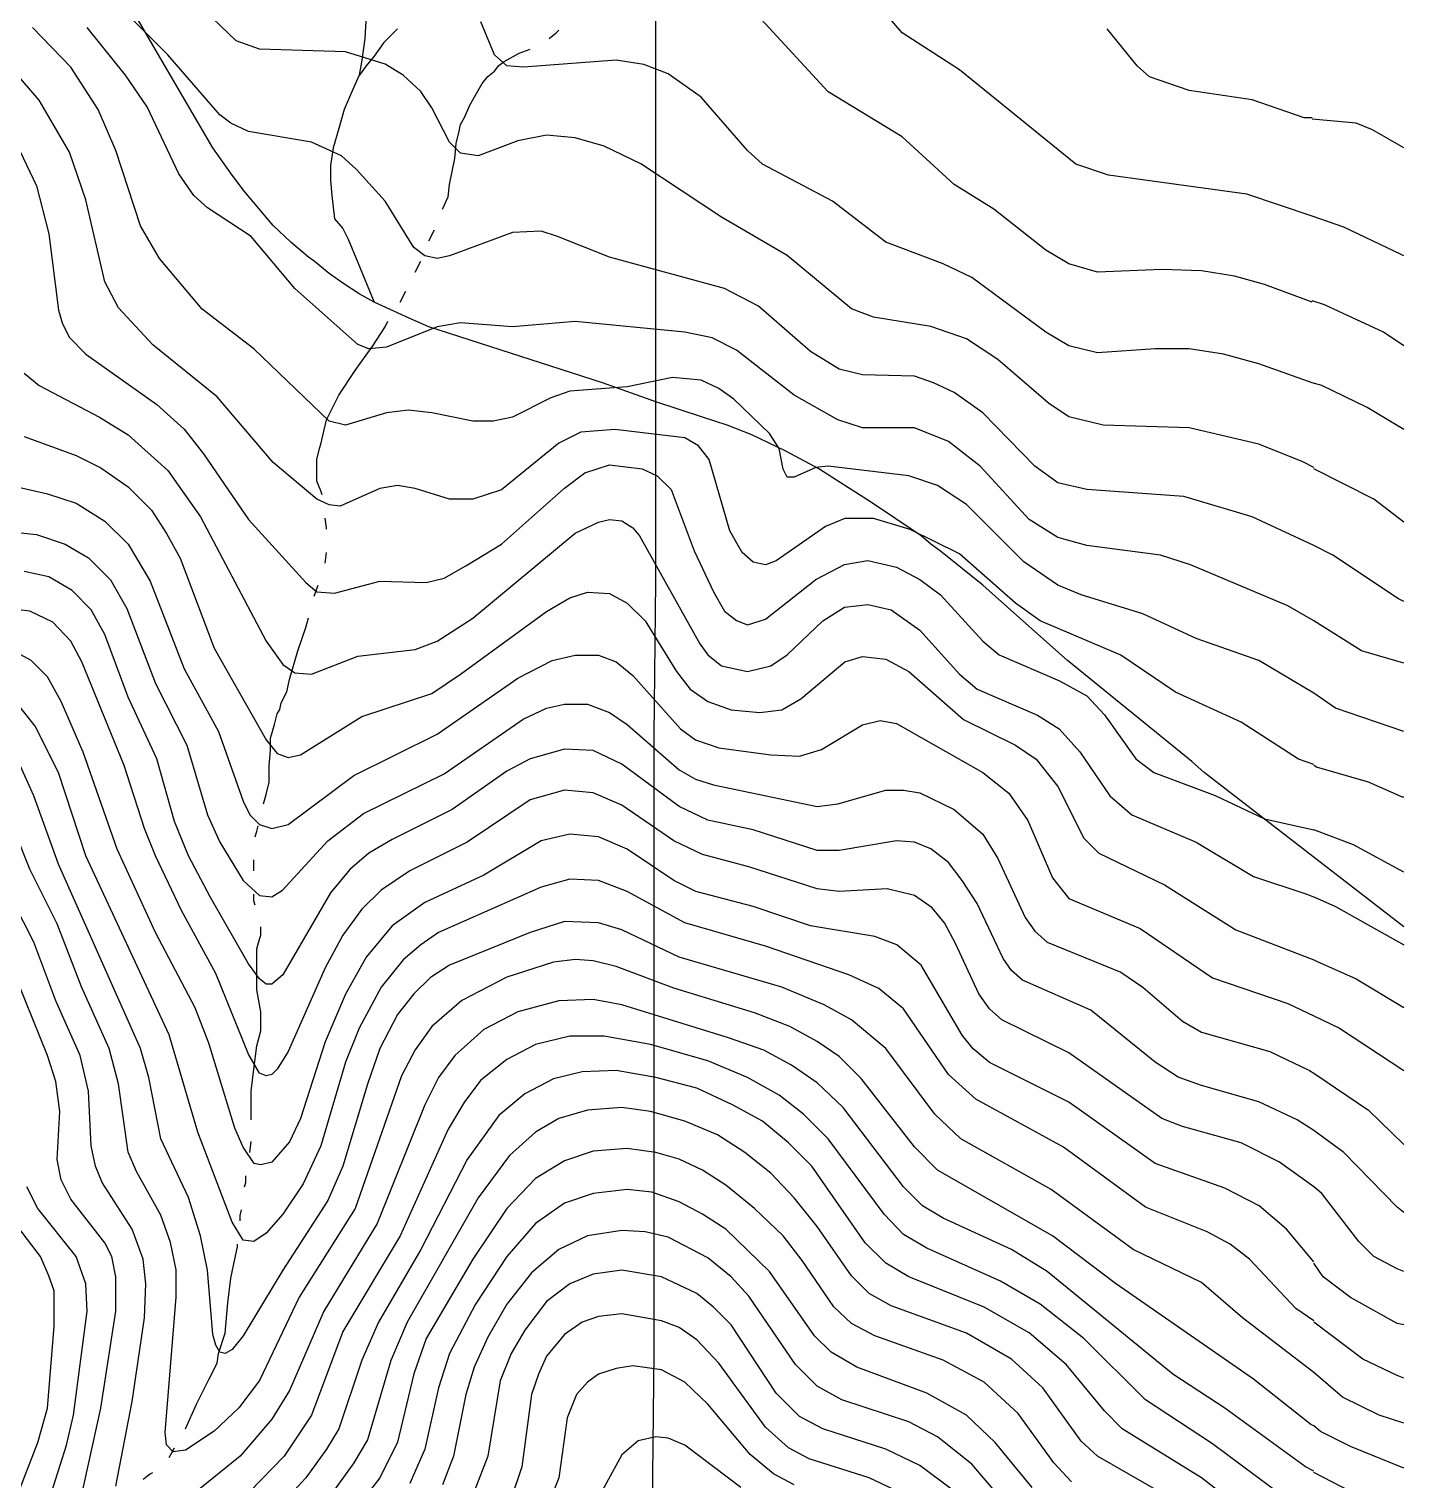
# Model space of a CAD drawing. Extents: x -4.4 to 64.9, y -5.9 to 77.3.
# Drawn here: x 26.37 to 31.67, y 13.8 to 19.39 of the extents above; entities that cross this region are included whole.
import ezdxf

# ---------------------------------------------------------------- set-up
doc = ezdxf.new("R2010")
doc.units = 0
for name, color, linetype in [('7400-7600', 7, 'CONTINUOUS'), ('7600-7800', 7, 'CONTINUOUS'), ('7800-8000', 7, 'CONTINUOUS'), ('8000-8200', 7, 'CONTINUOUS'), ('8200-8400', 7, 'CONTINUOUS'), ('8400-8600', 7, 'CONTINUOUS'), ('8600-8800', 7, 'CONTINUOUS'), ('roads', 7, 'CONTINUOUS'), ('split_lines', 7, 'CONTINUOUS'), ('topo', 7, 'CONTINUOUS'), ('water', 7, 'CONTINUOUS')]:
    doc.layers.add(name, color=color, linetype=linetype)

msp = doc.modelspace()

# ---------------------------------------------------------------- linework, layer by layer
at = {"layer": '7400-7600', "color": 2}
for points in [[(31.31392, 18.66963), (31.06084, 18.75399), (30.528321, 18.827808), (30.401782, 18.86998), (29.95358, 19.23378), (29.73214, 19.376139), (29.47379, 19.676669)], [(31.313933, 18.026372), (31.108304, 18.100183), (30.971223, 18.137092), (30.839405, 18.15818), (30.707603, 18.15818), (30.486155, 18.142358), (30.375434, 18.16871), (30.285754, 18.221439), (30.001044, 18.432341), (29.890324, 18.485059), (29.668883, 18.569419), (29.463254, 18.72759), (29.194364, 18.869949), (29.136364, 18.92268), (28.957104, 19.128301), (28.830564, 19.217929), (28.735653, 19.254841), (28.630203, 19.270663), (28.271635, 19.244284), (28.208365, 19.249549), (28.160914, 19.291729), (28.108193, 19.418268)], [(31.313922, 18.337573), (31.129383, 18.406113), (31.013382, 18.437744), (30.886853, 18.458831), (30.733953, 18.464096), (30.486144, 18.453539), (30.375424, 18.48517), (30.285743, 18.537899), (30.085393, 18.69607), (29.932493, 18.790978), (29.732132, 18.975509), (29.447424, 19.149499), (29.189072, 19.428939)], [(31.313927, 19.048942), (31.282299, 19.048942), (31.081938, 19.117482), (30.839408, 19.154394), (30.686508, 19.207112), (30.639047, 19.249292), (30.523059, 19.391643)]]:
    msp.add_lwpolyline(points, dxfattribs=at)
at = {"layer": '7600-7800', "color": 2}
for points in [[(31.31919, 17.398968), (31.08193, 17.509689), (30.81831, 17.58877), (30.443919, 17.615122), (30.333202, 17.641501), (30.243561, 17.704771), (30.04321, 17.910392), (29.93249, 17.989481), (29.853401, 18.026391), (29.77959, 18.052743), (29.57924, 18.058009), (29.489602, 18.079096), (29.378881, 18.147636), (29.178531, 18.321626), (29.046721, 18.390166), (28.60379, 18.511436), (28.403439, 18.590525), (28.340162, 18.611612), (28.229441, 18.606347), (27.986911, 18.516717), (27.939461, 18.506186), (27.89201, 18.516717), (27.84983, 18.548356), (27.73911, 18.727616), (27.62839, 18.848877), (27.570391, 18.901606), (27.45439, 18.954327), (27.211859, 18.996517), (27.143322, 19.028146), (27.101142, 19.059777), (26.900791, 19.291766), (26.621341, 19.571206)], [(31.319203, 16.829524), (31.108304, 16.956064), (30.865774, 17.040413), (30.660145, 17.135324), (30.422843, 17.209133), (30.333215, 17.246042), (30.201394, 17.335672), (29.979954, 17.557113), (29.869234, 17.630934), (29.758513, 17.667843), (29.447435, 17.704742), (29.399985, 17.699477), (29.315625, 17.662565), (29.289272, 17.662565), (29.27345, 17.694206), (29.257628, 17.773296), (29.220729, 17.831287), (29.083638, 17.963095), (29.025649, 18.005274), (28.957109, 18.036916), (28.846378, 18.047446), (28.672388, 18.010545), (28.450948, 17.994723), (28.37709, 17.96837), (28.22946, 17.894552), (28.155649, 17.87873), (28.07656, 17.87873), (27.918389, 17.910371), (27.828759, 17.920901), (27.744399, 17.910371), (27.586218, 17.862921), (27.522959, 17.878743), (27.23297, 18.158182), (27.03262, 18.311082), (26.869168, 18.506173), (26.79536, 18.632713), (26.700449, 18.922693), (26.631908, 19.080864), (26.526419, 19.244313), (26.378789, 19.397213)], [(31.319195, 17.109083), (31.219016, 17.167082), (30.844676, 17.325264), (30.728677, 17.362162), (30.443925, 17.399074), (30.333207, 17.430703), (30.222487, 17.499243), (30.032675, 17.704872), (29.911406, 17.799783), (29.779595, 17.852504), (29.579245, 17.852504), (29.484336, 17.884132), (29.315617, 17.979044), (29.094176, 18.153034), (28.999265, 18.200484), (28.893815, 18.221571), (28.471985, 18.263751), (28.229447, 18.242664), (28.029096, 18.258486), (27.939466, 18.242664), (27.744386, 18.163572), (27.675846, 18.158307), (27.633666, 18.174129), (27.391125, 18.390299), (27.222416, 18.590649), (27.053697, 18.701369), (27.000965, 18.748828), (26.942976, 18.833179), (26.821705, 19.091529), (26.737345, 19.212798), (26.589676, 19.397337)], [(31.319211, 16.554675), (31.261212, 16.575762), (31.039771, 16.718121), (30.786692, 16.834112), (30.575793, 16.976471), (30.264683, 17.108271), (30.169771, 17.176822), (29.953601, 17.366621), (29.763792, 17.461532), (29.621433, 17.503712), (29.510713, 17.503712), (29.436902, 17.472073), (29.247092, 17.340263), (29.204913, 17.324441), (29.157462, 17.334971), (29.115282, 17.37188), (29.067832, 17.45624), (28.988743, 17.730401), (28.946563, 17.78313), (28.893831, 17.814761), (28.624941, 17.8464), (28.493091, 17.835843), (28.408731, 17.793663), (28.187283, 17.614403), (28.076563, 17.577493), (27.986932, 17.577493), (27.855122, 17.619673), (27.786582, 17.63023), (27.718031, 17.619673), (27.565131, 17.551133), (27.522962, 17.556398), (27.475501, 17.577486), (27.306792, 17.719845), (27.090611, 17.972924), (26.84281, 18.173274), (26.711003, 18.315636), (26.658232, 18.415805), (26.58441, 18.732154), (26.521151, 18.916695), (26.405153, 19.117046), (26.268072, 19.275214)]]:
    msp.add_lwpolyline(points, dxfattribs=at)
at = {"layer": '7800-8000', "color": 2}
for points in [[(26.347095, 18.063321), (26.405094, 18.015871), (26.637086, 17.894602), (26.747807, 17.826062), (26.900696, 17.68897), (27.027286, 17.509712), (27.280365, 17.029922), (27.343635, 16.940292), (27.391085, 16.908651), (27.454355, 16.903385), (27.633616, 16.971923), (27.855056, 16.998276), (27.939416, 17.029917), (28.076496, 17.119547), (28.471935, 17.446437), (28.561565, 17.488617), (28.603745, 17.499174), (28.651195, 17.493882), (28.693386, 17.46753), (28.719738, 17.435899), (28.951767, 17.019368), (28.983409, 16.977188), (29.036127, 16.935019), (29.136298, 16.913905), (29.225928, 16.935019), (29.289198, 16.977188), (29.426287, 17.108998), (29.510647, 17.16173), (29.600277, 17.17226), (29.689907, 17.151173), (29.800627, 17.072084), (29.953527, 16.903364), (30.022068, 16.845362), (30.254057, 16.745194), (30.338427, 16.692462), (30.417509, 16.602832), (30.533497, 16.434112), (30.617856, 16.360294), (30.865707, 16.254852), (31.087148, 16.123042), (31.292777, 16.054504), (31.319129, 16.043947)], [(26.347153, 17.820114), (26.547504, 17.746295), (26.642404, 17.698845), (26.747854, 17.625034), (26.837484, 17.535396), (26.895484, 17.445765), (26.948255, 17.350865), (27.080065, 17.002885), (27.280413, 16.649626), (27.322593, 16.596905), (27.364773, 16.581083), (27.412233, 16.591614), (27.649483, 16.739243), (27.918384, 16.828873), (28.029104, 16.902695), (28.361273, 17.145225), (28.450903, 17.197954), (28.519443, 17.219041), (28.603803, 17.213776), (28.672343, 17.176867), (28.740884, 17.108326), (28.862192, 16.913246), (28.914924, 16.844706), (28.983464, 16.797248), (29.073094, 16.765617), (29.183815, 16.75506), (29.268174, 16.765617), (29.341993, 16.807797), (29.510705, 16.950156), (29.579245, 16.971243), (29.668883, 16.960713), (29.758513, 16.913262), (29.969413, 16.728723), (30.169763, 16.628552), (30.248855, 16.575823), (30.333215, 16.470374), (30.433384, 16.270023), (30.491383, 16.212024), (30.744465, 16.090752), (31.018674, 15.916762), (31.319203, 15.800771)], [(26.252186, 17.641128), (26.436725, 17.598949), (26.547445, 17.562039), (26.658166, 17.493499), (26.747807, 17.403869), (26.832156, 17.26151), (26.964016, 16.924071), (27.095826, 16.68154), (27.190735, 16.412649), (27.217087, 16.359918), (27.253997, 16.323019), (27.301447, 16.307197), (27.364717, 16.323019), (27.617788, 16.512821), (27.939408, 16.670999), (28.250486, 16.887169), (28.382297, 16.955709), (28.471927, 16.976797), (28.561557, 16.976797), (28.630097, 16.950418), (28.693378, 16.897699), (28.877956, 16.692068), (28.935908, 16.649899), (29.025578, 16.61826), (29.225928, 16.591907), (29.336657, 16.586642), (29.421019, 16.612995), (29.579187, 16.707893), (29.647727, 16.723715), (29.710997, 16.713184), (30.043168, 16.523375), (30.143337, 16.444286), (30.217158, 16.338836), (30.312059, 16.117396), (30.375329, 16.038304), (30.649498, 15.922316), (30.928977, 15.732504), (31.218958, 15.632324), (31.319137, 15.584874)], [(26.146729, 17.467586), (26.394527, 17.441207), (26.505247, 17.404305), (26.594888, 17.351576), (26.679248, 17.267217), (26.742507, 17.156496), (26.853238, 16.866505), (26.974499, 16.629256), (27.053628, 16.360357), (27.101078, 16.254908), (27.190716, 16.107278), (27.253989, 16.049287), (27.301437, 16.044021), (27.343616, 16.070374), (27.517606, 16.260183), (27.654687, 16.365633), (27.965768, 16.518533), (28.271568, 16.729435), (28.361199, 16.771615), (28.429736, 16.787437), (28.519367, 16.787437), (28.603726, 16.755806), (28.672267, 16.708348), (28.872667, 16.534358), (28.935897, 16.497456), (29.004477, 16.476369), (29.405189, 16.392009), (29.484278, 16.40254), (29.668807, 16.455269), (29.737357, 16.455269), (29.800627, 16.444712), (29.932448, 16.381442), (30.043168, 16.286541), (30.101157, 16.191632), (30.206607, 15.964922), (30.243519, 15.912201), (30.290969, 15.87001), (30.575676, 15.754022), (30.660039, 15.69602), (30.812987, 15.564221), (30.886797, 15.522041), (31.150418, 15.448222), (31.303318, 15.374411), (31.31914, 15.363854)]]:
    msp.add_lwpolyline(points, dxfattribs=at)
at = {"layer": '8000-8200', "color": 2}
for points in [[(31.319187, 14.926284), (31.187377, 15.021182), (31.039748, 15.095003), (30.813029, 15.158273), (30.733948, 15.189904), (30.375419, 15.442983), (30.117029, 15.569523), (30.069568, 15.611703), (30.027388, 15.669694), (29.937758, 15.864774), (29.895578, 15.943863), (29.848128, 16.001863), (29.779588, 16.049313), (29.674138, 16.075666), (29.489599, 16.065135), (29.405239, 16.075666), (29.141619, 16.160025), (28.962358, 16.207486), (28.851638, 16.260204), (28.651288, 16.397285), (28.540557, 16.444735), (28.429797, 16.455292), (28.297987, 16.418383), (28.055449, 16.254942), (27.834008, 16.144224), (27.723288, 16.070403), (27.649467, 15.996592), (27.575659, 15.896413), (27.507118, 15.769873), (27.364757, 15.448254), (27.322577, 15.379713), (27.301489, 15.358626), (27.280402, 15.353361), (27.25405, 15.363891), (27.211867, 15.43771), (27.085328, 15.748791), (26.953517, 15.991322), (26.853338, 16.202221), (26.811158, 16.307671), (26.73208, 16.550201), (26.568588, 16.950899), (26.526408, 17.029991), (26.457868, 17.103799), (26.368227, 17.14599), (26.283868, 17.15652)], [(31.319391, 14.635964), (31.213941, 14.762504), (31.108492, 14.852134), (30.976682, 14.920675), (30.707791, 15.015575), (30.375622, 15.252846), (30.069772, 15.405743), (30.006513, 15.458464), (29.964322, 15.511196), (29.806152, 15.780084), (29.711251, 15.859176), (29.626891, 15.890804), (29.379082, 15.932984), (29.157642, 16.006805), (28.936202, 16.064794), (28.851842, 16.106974), (28.672571, 16.228245), (28.561851, 16.275693), (28.451131, 16.286224), (28.340363, 16.259871), (28.118922, 16.128061), (27.892211, 16.022611), (27.765672, 15.932981), (27.665493, 15.811712), (27.586401, 15.669361), (27.507322, 15.484822), (27.412421, 15.189571), (27.370241, 15.099943), (27.301691, 15.020851), (27.259511, 15.010294), (27.233158, 15.015559), (27.190976, 15.07884), (27.159347, 15.152648), (27.059168, 15.479538), (27.006447, 15.616629), (26.853537, 15.906607), (26.705918, 16.22823), (26.574057, 16.602578), (26.489698, 16.797647), (26.436966, 16.892559), (26.373707, 16.955828), (26.305167, 16.992738)], [(31.319187, 14.409584), (31.250647, 14.457032), (31.071379, 14.646844), (30.997568, 14.704843), (30.907938, 14.752294), (30.670678, 14.847192), (30.354278, 15.079184), (30.016847, 15.263723), (29.911398, 15.358624), (29.737408, 15.611703), (29.642507, 15.690792), (29.526508, 15.743513), (29.204889, 15.854233), (28.893808, 15.943863), (28.672367, 16.065132), (28.561647, 16.107312), (28.450927, 16.112578), (28.340159, 16.080947), (27.944729, 15.906949), (27.876188, 15.859498), (27.807648, 15.801496), (27.723288, 15.696047), (27.638928, 15.537879), (27.586197, 15.406069), (27.491299, 15.084446), (27.422759, 14.936817), (27.343667, 14.820829), (27.280397, 14.747007), (27.232949, 14.715379), (27.190767, 14.720644), (27.148587, 14.789185), (27.016777, 15.137165), (26.906059, 15.511516), (26.584387, 16.202205), (26.478948, 16.523825), (26.389317, 16.703085), (26.326037, 16.782174)], [(31.319203, 14.209223), (31.045034, 14.420133), (30.886864, 14.557214), (30.623233, 14.683743), (30.306844, 14.915732), (29.958864, 15.110823), (29.858693, 15.205723), (29.668883, 15.458803), (29.537073, 15.569523), (29.431623, 15.627522), (29.268174, 15.696063), (28.872744, 15.812053), (28.651304, 15.917503), (28.561663, 15.943855), (28.429813, 15.949121), (28.298003, 15.906941), (27.986924, 15.780398), (27.913114, 15.732951), (27.849844, 15.669681), (27.786574, 15.5906), (27.718023, 15.458789), (27.670583, 15.321701), (27.575675, 15.005349), (27.517673, 14.873539), (27.343683, 14.604651), (27.190783, 14.351569), (27.148603, 14.29884), (27.12225, 14.283018), (27.101163, 14.288283), (27.085341, 14.314636), (27.07481, 14.356816), (27.053723, 14.604617), (27.027344, 14.736435), (26.979894, 14.884067), (26.874444, 15.110775), (26.826994, 15.348035), (26.795365, 15.458755), (26.478974, 16.170537), (26.384065, 16.434155), (26.331344, 16.550156)]]:
    msp.add_lwpolyline(points, dxfattribs=at)
at = {"layer": '8200-8400', "color": 2}
for points in [[(26.700473, 13.771613), (26.763742, 14.098503), (26.811193, 14.420133), (26.816458, 14.551943), (26.805901, 14.646844), (26.763721, 14.762832), (26.647683, 14.942103), (26.621357, 15.005373), (26.605535, 15.084452), (26.594951, 15.295354), (26.56332, 15.432442), (26.468412, 15.643334), (26.384052, 15.870053), (26.268061, 16.096763)], [(26.547538, 13.6398), (26.642439, 14.07214), (26.700478, 14.446491), (26.700478, 14.578301), (26.684656, 14.65738), (26.65825, 14.710111), (26.52644, 14.878831), (26.489531, 14.952642), (26.473709, 15.031731), (26.484266, 15.21627), (26.468444, 15.33226), (26.436802, 15.43244), (26.294454, 15.78569)], [(31.319195, 13.829612), (31.287556, 13.845434), (30.976486, 14.072145), (30.776135, 14.203955), (30.291027, 14.599396), (30.153936, 14.683746), (29.890316, 14.805015), (29.811226, 14.852476), (29.737416, 14.926286), (29.505426, 15.232087), (29.405247, 15.326995), (29.305076, 15.395536), (29.199626, 15.453524), (29.062546, 15.500985), (28.651296, 15.627525), (28.540565, 15.648612), (28.408715, 15.643347), (28.250537, 15.60117), (28.118727, 15.532629), (28.008006, 15.432448), (27.944737, 15.348088), (27.892016, 15.242638), (27.707477, 14.783938), (27.501845, 14.446499), (27.370046, 14.140699), (27.301495, 14.029979), (27.180236, 13.88762), (27.011517, 13.750539)], [(31.261217, 13.687264), (30.929057, 13.935062), (30.670707, 14.103784), (30.433397, 14.341044), (30.264688, 14.472854), (30.111777, 14.562482), (29.827067, 14.689024), (29.737437, 14.741742), (29.663618, 14.820834), (29.447448, 15.110823), (29.352547, 15.205723), (29.257636, 15.279532), (29.136378, 15.348072), (28.983477, 15.411352), (28.762037, 15.474622), (28.582766, 15.506253), (28.450956, 15.506253), (28.319106, 15.474622), (28.208378, 15.416623), (28.108207, 15.337534), (28.044937, 15.253174), (27.981667, 15.147724), (27.797128, 14.736472), (27.575688, 14.367402), (27.454416, 14.045782), (27.348966, 13.887614), (27.217156, 13.750523)], [(31.266469, 13.507985), (30.886858, 13.803244), (30.581047, 13.993045), (30.512507, 14.061596), (30.364878, 14.240854), (30.222489, 14.362126), (30.048489, 14.462295), (29.758508, 14.578296), (29.668878, 14.631014), (29.589789, 14.710106), (29.384168, 15.005365), (29.29453, 15.094995), (29.194358, 15.179355), (29.07836, 15.242625), (28.941279, 15.305884), (28.783098, 15.348064), (28.630198, 15.374443), (28.498348, 15.369178), (28.387628, 15.342825), (28.276908, 15.284826), (28.176728, 15.200466), (28.055459, 15.031747), (27.876199, 14.683767), (27.712747, 14.404327), (27.649477, 14.256697), (27.559847, 13.993077), (27.512399, 13.913985), (27.433308, 13.803265), (27.301497, 13.660906)], [(30.797217, 13.707893), (30.486149, 13.887164), (30.422837, 13.945153), (30.275208, 14.150782), (30.153939, 14.261502), (29.979949, 14.361684), (29.689968, 14.467134), (29.605608, 14.514584), (29.537068, 14.583124), (29.40525, 14.772934), (29.315619, 14.883654), (29.225989, 14.978552), (29.125807, 15.057644), (29.020368, 15.126184), (28.893818, 15.178913), (28.762019, 15.215823), (28.651298, 15.231645), (28.519438, 15.221114), (28.408718, 15.189475), (28.319088, 15.136755), (28.218908, 15.047124), (28.097639, 14.883675), (27.823467, 14.403885), (27.760208, 14.256256), (27.670578, 13.950445), (27.617849, 13.860825), (27.522948, 13.729015)], [(26.436794, 13.697821), (26.510615, 13.929813), (26.536968, 14.045801), (26.589697, 14.446512), (26.584432, 14.551962), (26.547522, 14.657401), (26.399893, 14.841943), (26.357713, 14.926302)], [(26.315512, 13.723737), (26.399871, 13.939907), (26.43677, 14.071727), (26.463149, 14.388066), (26.463149, 14.525146), (26.442062, 14.583148), (26.41042, 14.656967), (26.289162, 14.815138)]]:
    msp.add_lwpolyline(points, dxfattribs=at)
at = {"layer": '8400-8600', "color": 2}
for points in [[(30.233038, 13.76634), (30.090679, 13.94033), (29.979959, 14.04578), (29.827059, 14.130139), (29.558168, 14.230311), (29.457989, 14.28831), (29.394719, 14.35158), (29.220729, 14.59938), (29.05201, 14.762829), (28.96238, 14.820831), (28.872749, 14.868279), (28.7673, 14.905191), (28.672388, 14.915722), (28.540578, 14.8999), (28.429818, 14.863001), (28.319098, 14.783909), (28.20837, 14.657369), (28.087109, 14.47283), (27.98693, 14.283029), (27.94475, 14.151211), (27.892029, 13.913959), (27.83403, 13.782141)], [(30.159222, 13.671439), (30.001052, 13.85597), (29.869231, 13.96142), (29.758511, 14.019419), (29.500161, 14.103782), (29.405263, 14.1565), (29.320901, 14.240859), (29.141632, 14.50448), (29.073092, 14.578301), (28.983462, 14.652109), (28.830562, 14.731201), (28.740931, 14.752288), (28.651301, 14.757554), (28.519441, 14.736466), (28.40872, 14.683748), (28.303271, 14.594118), (28.208373, 14.472849), (28.134551, 14.346307), (28.08183, 14.230318), (28.050191, 14.124869), (28.002741, 13.887609), (27.960572, 13.776889)], [(29.927207, 13.755794), (29.800667, 13.850694), (29.668857, 13.913972), (29.426326, 13.993053), (29.336696, 14.040504), (29.247069, 14.130142), (29.073068, 14.393762), (29.004528, 14.462303), (28.941258, 14.515023), (28.804177, 14.578293), (28.651277, 14.604672), (28.540557, 14.58885), (28.450916, 14.551941), (28.361246, 14.4834), (28.276887, 14.37268), (28.224158, 14.28305), (28.181978, 14.1776), (28.134527, 13.887612), (28.081807, 13.750531)], [(29.726867, 13.74525), (29.605605, 13.803241), (29.373616, 13.87706), (29.294527, 13.91924), (29.204897, 13.998321), (29.025636, 14.24613), (28.941276, 14.33576), (28.872736, 14.383211), (28.804196, 14.409563), (28.651296, 14.435942), (28.561655, 14.425385), (28.498345, 14.404298), (28.429805, 14.356848), (28.361265, 14.272488), (28.329626, 14.203947), (28.303273, 14.124858), (28.266364, 13.845419), (28.224184, 13.724157)]]:
    msp.add_lwpolyline(points, dxfattribs=at)
at = {"layer": '8600-8800', "color": 2}
msp.add_lwpolyline([(29.109993, 13.766329), (28.893823, 13.929781), (28.830554, 13.956133), (28.783103, 13.961399), (28.714563, 13.945577), (28.651293, 13.892858), (28.530024, 13.671418)], dxfattribs=at)
at = {"layer": 'roads', "color": 7}
for points in [[(27.696927, 18.337579), (27.638928, 18.369197), (27.575658, 18.411371), (27.522937, 18.448281), (27.464938, 18.495747), (27.443851, 18.511622), (27.37531, 18.569619), (27.30677, 18.63288), (27.19605, 18.764696), (27.148599, 18.827958), (27.074781, 18.933421), (26.842749, 19.32884), (26.726761, 19.529209)], [(27.665283, 19.444516), (27.660018, 19.354875), (27.649487, 19.270526), (27.638931, 19.21253)], [(27.786526, 19.391785), (27.733808, 19.339053), (27.696896, 19.286322), (27.665267, 19.249413), (27.638915, 19.212503)], [(27.638928, 19.212794), (27.612575, 19.154798), (27.580937, 19.081005), (27.559849, 19.00716), (27.538762, 18.933368), (27.528232, 18.864814), (27.528232, 18.806818), (27.533497, 18.748821), (27.544027, 18.65918), (27.575669, 18.622271), (27.596756, 18.580096), (27.633665, 18.490482), (27.696935, 18.337579)], [(31.667177, 15.928045), (30.897396, 16.523834), (30.849948, 16.566035), (30.370108, 16.956189), (30.185577, 17.119623), (30.043218, 17.246173), (29.879766, 17.377988), (29.842867, 17.404446), (29.805958, 17.436091), (29.610878, 17.56788), (29.510696, 17.631141), (29.410528, 17.69443), (29.283988, 17.762983), (29.152178, 17.826245), (29.057267, 17.863128), (28.962369, 17.894772), (28.783097, 17.952769), (28.577426, 18.026588), (27.907827, 18.242752), (27.834019, 18.274396), (27.696938, 18.337658)]]:
    msp.add_lwpolyline(points, dxfattribs=at)
at = {"layer": 'split_lines', "color": 5}
msp.add_lwpolyline([(28.769879, 13.692078), (28.775964, 14.28956), (28.775964, 14.881009), (28.775964, 15.478465), (28.775964, 16.069862), (28.775964, 16.667397), (28.782076, 17.25882), (28.782076, 17.856302), (28.782076, 18.453837), (28.782076, 19.045313), (28.782076, 19.642821)], dxfattribs=at)
at = {"layer": 'topo', "color": 2}
for points in [[(31.319203, 17.700197), (31.277023, 17.721284), (31.108304, 17.789824), (30.839405, 17.853094), (30.507245, 17.863651), (30.375434, 17.895282), (30.296303, 17.948013), (30.101223, 18.116733), (29.979954, 18.195811), (29.842873, 18.243272), (29.621425, 18.280171), (29.537063, 18.311802), (29.289264, 18.517434), (29.036182, 18.665063), (28.725104, 18.870692), (28.582753, 18.939232), (28.471985, 18.970871), (28.361265, 18.981402), (28.250545, 18.960314), (28.097645, 18.902315), (28.029104, 18.912872), (27.986924, 18.955052), (27.918384, 19.086851), (27.876204, 19.150132), (27.807653, 19.213402), (27.739113, 19.255581), (27.586213, 19.303032), (27.254055, 19.313562), (27.164425, 19.345191), (26.858614, 19.640452)], [(31.667183, 18.933364), (31.545914, 19.001902), (31.482644, 19.028281), (31.313933, 19.044103)], [(26.304952, 18.975856), (26.394572, 18.786047), (26.442033, 18.601505), (26.478942, 18.306246), (26.494738, 18.253525), (26.521117, 18.200807), (26.584376, 18.137537), (26.858548, 17.942457), (26.964048, 17.847546), (27.037856, 17.752645), (27.211846, 17.499566), (27.433286, 17.257035), (27.475466, 17.220126), (27.544017, 17.214861), (27.717997, 17.262311), (27.897268, 17.257046), (27.965808, 17.272868), (28.050168, 17.320318), (28.187246, 17.404678), (28.429787, 17.620848), (28.508868, 17.67885), (28.603777, 17.710489), (28.730306, 17.694667), (28.788308, 17.668314), (28.841036, 17.615586), (28.930667, 17.378323), (29.004528, 17.220155), (29.046708, 17.146334), (29.094158, 17.109424), (29.136338, 17.093602), (29.204876, 17.11469), (29.399955, 17.26759), (29.510676, 17.325589), (29.600306, 17.341411), (29.711037, 17.315059), (29.800667, 17.267611), (29.879746, 17.209609), (30.043197, 17.030348), (30.106467, 16.97763), (30.338456, 16.877451), (30.443895, 16.819449), (30.512446, 16.745641), (30.633708, 16.576919), (30.702295, 16.52419), (30.939558, 16.43456), (31.129367, 16.344929), (31.319177, 16.302749)], [(31.667183, 18.516844), (31.656653, 18.522109), (31.435205, 18.627548), (31.313943, 18.669738)], [(31.667189, 18.168853), (31.588099, 18.221574), (31.361378, 18.327024), (31.313938, 18.342846)], [(31.667189, 17.84722), (31.524829, 17.93158), (31.350839, 18.01594), (31.313938, 18.026497)], [(31.667178, 17.488702), (31.551177, 17.578332), (31.319198, 17.694333)], [(31.667178, 17.18291), (31.646091, 17.19344), (31.393011, 17.36216), (31.319201, 17.399072)], [(31.319214, 15.142673), (31.255944, 15.184853), (31.108314, 15.253393), (30.886874, 15.316663), (30.797233, 15.348305), (30.707603, 15.406294), (30.459805, 15.606655), (30.196134, 15.722645), (30.153954, 15.759555), (30.122313, 15.807005), (30.022144, 16.017904), (29.964145, 16.107535), (29.911424, 16.176075), (29.842884, 16.228793), (29.779614, 16.255172), (29.711074, 16.260437), (29.489623, 16.223528), (29.405263, 16.223528), (29.157465, 16.302617), (28.983475, 16.339527), (28.872755, 16.392247), (28.651304, 16.555696), (28.540583, 16.608417), (28.429824, 16.613683), (28.298003, 16.57677), (28.208373, 16.529323), (27.997473, 16.381691), (27.765495, 16.265703), (27.675854, 16.212982), (27.602043, 16.149712), (27.528235, 16.060071), (27.343693, 15.743733), (27.301513, 15.70682), (27.280426, 15.70682), (27.254073, 15.727908), (27.211894, 15.785907), (27.064264, 16.044257), (26.979904, 16.202427), (26.927183, 16.334238), (26.858635, 16.576765), (26.747915, 16.814025), (26.658245, 17.056566), (26.605564, 17.151467), (26.531705, 17.225277), (26.442075, 17.278006), (26.347164, 17.299094)], [(31.667178, 16.945033), (31.503729, 16.992484), (31.319198, 17.108475)], [(31.667189, 16.682011), (31.403568, 16.771641), (31.319209, 16.829641)], [(31.667178, 16.42895), (31.661913, 16.42895), (31.530092, 16.486942), (31.329744, 16.544941), (31.319187, 16.550206)], [(31.319185, 14.004571), (31.308628, 14.009836), (31.087187, 14.183826), (30.554669, 14.552906), (30.312099, 14.737435), (29.869207, 14.990517), (29.779577, 15.080147), (29.573948, 15.343767), (29.489588, 15.428127), (29.405229, 15.486126), (29.299776, 15.544126), (29.162698, 15.596846), (28.851628, 15.691755), (28.630177, 15.776107), (28.540546, 15.797194), (28.471966, 15.802459), (28.387607, 15.791929), (28.208338, 15.73393), (28.034348, 15.644299), (27.918358, 15.544118), (27.855088, 15.454487), (27.802367, 15.354308), (27.623098, 14.842879), (27.406929, 14.500178), (27.254029, 14.178558), (27.174937, 14.073108), (27.080039, 13.983478), (26.969318, 13.909659), (26.921868, 13.904394), (26.895489, 13.930773), (26.890224, 13.978223), (26.932404, 14.500193), (26.932404, 14.605643), (26.911316, 14.711093), (26.874407, 14.816545), (26.779506, 14.985265), (26.747867, 15.059073), (26.710969, 15.322693), (26.674017, 15.459784), (26.568567, 15.697044), (26.473658, 15.939574), (26.368206, 16.150474), (26.268038, 16.403545)], [(31.667178, 16.138954), (31.472098, 16.244404), (31.319198, 16.302392)], [(31.319193, 16.044043), (31.403552, 16.007144), (31.667173, 15.859514)], [(31.319198, 15.801499), (31.329728, 15.796234), (31.482628, 15.727693), (31.667167, 15.616973)], [(31.319198, 15.585319), (31.419377, 15.537868), (31.667178, 15.374419)], [(31.319378, 15.363846), (31.530277, 15.221485), (31.667358, 15.089685)], [(31.667165, 14.826446), (31.640812, 14.847533), (31.435183, 15.058435), (31.319193, 15.142795)], [(30.385962, 13.787655), (30.317382, 13.861466), (30.180294, 14.051275), (30.048484, 14.172533), (29.890313, 14.256893), (29.626693, 14.351805), (29.537063, 14.399255), (29.468514, 14.462525), (29.347253, 14.641785), (29.273434, 14.736694), (29.162714, 14.842133), (29.051994, 14.931774), (28.962364, 14.989765), (28.872733, 15.031945), (28.783093, 15.058298), (28.672372, 15.07412), (28.540562, 15.063589), (28.429802, 15.02668), (28.319082, 14.95814), (28.208354, 14.842138), (28.076544, 14.647058), (27.897283, 14.341261), (27.849833, 14.20418), (27.786563, 13.94056), (27.718012, 13.803469), (27.496572, 13.518759)], [(31.667173, 14.599394), (31.64082, 14.609951), (31.55119, 14.657401), (31.493191, 14.715392), (31.350832, 14.899931), (31.319201, 14.92631)], [(31.667191, 14.393762), (31.640839, 14.399027), (31.461578, 14.499207), (31.356129, 14.578298), (31.319219, 14.631017)], [(31.667191, 14.187535), (31.640839, 14.198066), (31.509018, 14.261336), (31.319219, 14.403697)], [(29.315609, 13.776897), (29.236528, 13.819077), (29.146887, 13.892887), (28.983448, 14.087975), (28.893808, 14.172335), (28.804188, 14.219785), (28.693457, 14.235608), (28.630187, 14.225051), (28.561647, 14.203963), (28.519427, 14.172332), (28.477248, 14.124874), (28.440388, 14.035244), (28.408707, 13.803255), (28.366527, 13.697813)], [(31.667189, 14.014154), (31.572288, 14.045782), (31.429929, 14.114323), (31.319209, 14.209223)], [(31.667181, 13.840508), (31.46156, 13.924868), (31.345561, 13.982856), (31.319209, 14.003944)], [(31.667181, 13.660893), (31.46156, 13.750523), (31.319201, 13.824342)]]:
    msp.add_lwpolyline(points, dxfattribs=at)
at = {"layer": 'water', "color": 4}
for points in [[(28.371819, 19.355087), (28.398171, 19.376254), (28.408728, 19.386837)], [(27.960558, 18.696063), (27.981645, 18.743503), (27.986911, 18.790943), (28.007998, 18.89114), (28.013263, 18.94911), (28.023794, 18.996577), (28.029059, 19.023035), (28.044881, 19.049493), (28.065968, 19.09696), (28.092321, 19.144399), (28.113408, 19.181309), (28.134495, 19.207767), (28.160848, 19.228934), (28.17667, 19.2501), (28.197757, 19.265975), (28.255746, 19.29762), (28.297928, 19.313495)], [(27.907827, 18.574778), (27.928914, 18.616953)], [(27.855108, 18.453519), (27.876196, 18.495694)], [(27.797106, 18.337526), (27.818194, 18.379701)], [(27.496566, 17.5941), (27.491301, 17.609975), (27.475479, 17.646884), (27.475479, 17.662759), (27.475479, 17.683926), (27.475479, 17.705093), (27.475479, 17.731551), (27.486009, 17.773725), (27.491301, 17.7896), (27.512388, 17.884506), (27.559847, 17.979413), (27.623119, 18.074319), (27.691657, 18.169225), (27.739107, 18.243043), (27.749664, 18.26421)], [(27.512378, 17.462284), (27.512378, 17.467576), (27.507113, 17.504485), (27.507113, 17.504485)], [(27.507107, 17.330469), (27.512372, 17.37267)], [(27.464927, 17.203945), (27.480749, 17.24612)], [(27.269847, 16.402522), (27.280404, 16.439432), (27.290935, 16.486871), (27.290935, 16.55016), (27.2962, 16.608156), (27.2962, 16.655596), (27.312022, 16.708328), (27.322579, 16.750502), (27.333109, 16.766377), (27.338375, 16.792836), (27.359462, 16.83501), (27.369992, 16.88245), (27.401631, 16.993205), (27.433262, 17.082819), (27.443819, 17.119728)], [(27.238209, 16.275972), (27.243474, 16.297139), (27.248739, 16.318305)], [(27.232943, 16.144183), (27.232943, 16.186358)], [(27.238209, 16.012368), (27.232943, 16.028243), (27.232943, 16.054701)], [(27.222386, 15.184592), (27.222386, 15.189884), (27.222386, 15.29532), (27.232917, 15.37967), (27.243474, 15.46931), (27.259296, 15.527307), (27.259296, 15.601126), (27.243474, 15.685475), (27.243474, 15.775116), (27.243474, 15.81729), (27.243474, 15.843749), (27.254004, 15.880685), (27.259269, 15.89656), (27.259269, 15.928177)], [(27.217108, 15.058042), (27.222373, 15.100217)], [(27.196021, 14.926227), (27.201286, 14.942102), (27.201286, 14.96856)], [(27.180199, 14.794411), (27.180199, 14.815578), (27.18549, 14.836745)], [(26.969299, 13.992988), (27.011479, 14.087921), (27.05894, 14.1828), (27.090568, 14.246089), (27.095834, 14.282998), (27.122186, 14.362082), (27.132743, 14.478075), (27.1433, 14.572981), (27.159096, 14.6468), (27.169652, 14.69424), (27.169652, 14.704823)], [(26.90603, 13.882287), (26.927117, 13.919196)], [(26.80585, 13.797938), (26.832203, 13.819104), (26.84276, 13.824396)]]:
    msp.add_lwpolyline(points, dxfattribs=at)

doc.saveas('drawing.dxf')
